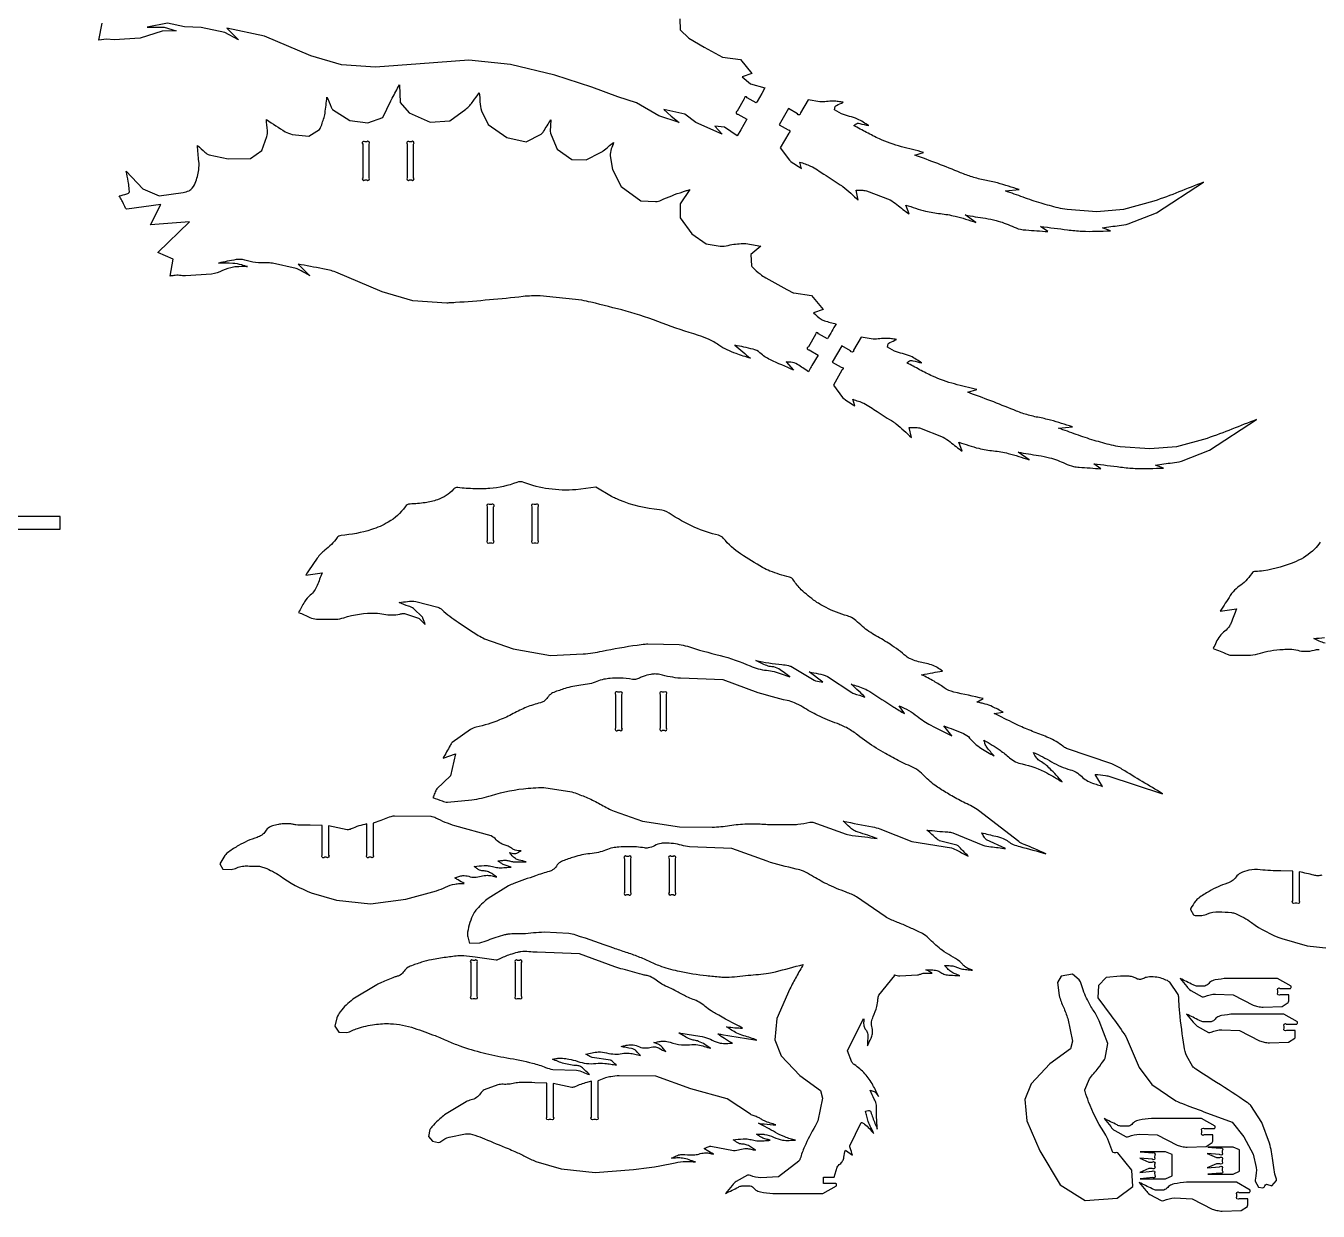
# Model space of a CAD drawing. Extents: x -11 to 150, y -28 to 73.
# Drawn here: x 69.8 to 120.6, y -26.4 to 20.1 of the extents above; entities that cross this region are included whole.
import ezdxf

# ---------------------------------------------------------------- set-up
doc = ezdxf.new("R2010")
doc.units = 0
doc.header["$MEASUREMENT"] = 0
doc.layers.add('DXF', color=18, linetype='CONTINUOUS')
doc.layers.add('HEAD_ACC', color=18, linetype='CONTINUOUS')

msp = doc.modelspace()

# ---------------------------------------------------------------- linework, layer by layer
at = {"layer": 'DXF'}
msp.add_lwpolyline([(95.479, 20.422), (95.495, 19.989), (95.836, 19.664), (96.443, 19.304), (97.164, 18.921), (97.865, 18.822), (98.313, 18.273), (97.939, 18.137), (98.26, 17.86), (98.826, 17.706), (98.701, 17.49), (98.521, 17.178), (98.485, 17.115), (98.137, 17.316, 1), (98.016, 17.283), (97.736, 16.798, 1), (97.769, 16.677), (98.116, 16.477), (97.877, 16.064), (97.735, 15.818), (97.239, 16.159), (96.857, 16.205), (97.15, 15.886), (96.108, 16.347), (95.678, 16.673), (94.85, 16.863), (95.149, 16.592), (95.462, 16.349), (94.661, 16.605), (93.777, 17.126), (93.042, 17.36), (92.031, 17.73), (90.572, 18.201), (88.826, 18.627), (87.191, 18.802), (85.281, 18.658), (83.521, 18.521), (82.186, 18.609), (80.981, 18.968), (79.169, 19.735), (77.681, 20.052), (78.145, 19.594), (77.606, 19.881), (76.672, 20.087), (76.02, 20.105), (75.347, 20.249), (74.557, 20.092), (75.22, 20.093), (75.689, 19.951), (75.148, 19.937), (74.281, 19.657), (73.253, 19.592), (72.95, 19.619), (72.656, 19.577), (72.778, 20.246)], format="xyb", dxfattribs=at)
for points in [[(83.024, 15.501), (83.024, 14.178, 1), (83.113, 14.09), (83.186, 14.09, 1), (83.274, 14.178), (83.274, 15.501, 1), (83.186, 15.59), (83.113, 15.59, 1)], [(84.774, 15.501), (84.774, 14.178, 1), (84.863, 14.09), (84.936, 14.09, 1), (85.024, 14.178), (85.024, 15.501, 1), (84.936, 15.59), (84.863, 15.59, 1)], [(87.918, 1.242), (87.918, -0.081, 1), (88.007, -0.169), (88.08, -0.169, 1), (88.168, -0.081), (88.168, 1.242, 1), (88.08, 1.331), (88.007, 1.331, 1)], [(89.668, 1.242), (89.668, -0.081, 1), (89.757, -0.169), (89.83, -0.169, 1), (89.918, -0.081), (89.918, 1.242, 1), (89.83, 1.331), (89.757, 1.331, 1)], [(92.959, -6.132), (92.959, -7.455, 1), (93.048, -7.543), (93.121, -7.543, 1), (93.209, -7.455), (93.209, -6.132, 1), (93.121, -6.043), (93.048, -6.043, 1)], [(94.709, -6.132), (94.709, -7.455, 1), (94.798, -7.543), (94.871, -7.543, 1), (94.959, -7.455), (94.959, -6.132, 1), (94.871, -6.043), (94.798, -6.043, 1)], [(93.309, -12.59), (93.309, -13.913, 1), (93.397, -14.001), (93.47, -14.001, 1), (93.559, -13.913), (93.559, -12.59, 1), (93.47, -12.501), (93.397, -12.501, 1)], [(95.059, -12.59), (95.059, -13.913, 1), (95.147, -14.001), (95.22, -14.001, 1), (95.309, -13.913), (95.309, -12.59, 1), (95.22, -12.501), (95.147, -12.501, 1)], [(87.268, -16.674), (87.268, -17.997, 1), (87.357, -18.086), (87.43, -18.086, 1), (87.518, -17.997), (87.518, -16.674, 1), (87.43, -16.586), (87.357, -16.586, 1)], [(89.018, -16.674), (89.018, -17.997, 1), (89.107, -18.086), (89.18, -18.086, 1), (89.268, -17.997), (89.268, -16.674, 1), (89.18, -16.586), (89.107, -16.586, 1)], [(113.579, -24.108), (114.068, -24.151, -1), (114.148, -24.246), (114.142, -24.319, -1), (114.046, -24.4), (113.557, -24.357), (113.918, -24.512), (114.052, -24.512, -1), (114.141, -24.601), (114.141, -24.674, -1), (114.052, -24.762), (113.918, -24.762), (113.557, -24.918), (114.046, -24.875, -1), (114.142, -24.956), (114.148, -25.028, -1), (114.068, -25.124), (113.579, -25.167), (114.575, -25.167), (114.829, -25.057), (114.829, -24.218), (114.575, -24.108)], [(116.229, -23.928), (116.719, -23.971, -1), (116.799, -24.067), (116.793, -24.14, -1), (116.697, -24.22), (116.208, -24.177), (116.569, -24.333), (116.703, -24.333, -1), (116.792, -24.422), (116.792, -24.494, -1), (116.703, -24.583), (116.569, -24.583), (116.208, -24.739), (116.697, -24.696, -1), (116.793, -24.776), (116.799, -24.849, -1), (116.719, -24.945), (116.229, -24.988), (117.226, -24.988), (117.479, -24.878), (117.479, -24.039), (117.226, -23.929)]]:
    msp.add_lwpolyline(points, format="xyb", close=True, dxfattribs=at)
at = {"layer": 'HEAD_ACC'}
for points in [[(99.658, 6.935), (99.951, 6.616, -0.007677), (99.042, 7.022, -0.074321), (98.632, 7.293, 0.126285), (98.36, 7.436, 0.006402), (97.651, 7.593, 0.004579), (97.957, 7.33, 0.004668), (98.262, 7.079, -0.013525), (97.692, 7.261, -0.063323), (97.02, 7.595, 0.035761), (96.607, 7.83, 0.040163), (96.213, 7.981, -0.021053), (94.795, 8.462, 0.025445), (93.373, 8.931, 0.00912), (91.993, 9.282, 0.014486), (91.627, 9.357), (89.991, 9.532, 0.036499), (89.326, 9.506, -0.011135), (86.674, 9.268, -0.004414), (86.404, 9.253, -0.014443), (86.322, 9.251), (84.987, 9.339), (83.781, 9.697), (81.969, 10.465, 0.037094), (81.453, 10.597, -0.00608), (80.482, 10.782), (80.945, 10.323, 0.008535), (80.496, 10.573, 0.044838), (80.406, 10.611), (79.473, 10.816, 0.045757), (79.254, 10.828, -0.080747), (78.385, 10.937, 0.114744), (78.044, 10.957, 0.011281), (77.357, 10.822, -0.014351), (77.916, 10.821, -0.073083), (78.257, 10.76, -0.003464), (78.373, 10.721, 0.001155), (78.489, 10.681, 0.008964), (78.035, 10.677, 0.047094), (77.949, 10.667, 0.052581), (77.516, 10.524, -0.059066), (77.082, 10.387), (76.053, 10.322, -0.033398), (75.828, 10.336, 0.073803), (75.603, 10.332, 0.002722), (75.53, 10.32, -0.000907), (75.457, 10.307), (75.578, 10.976), (74.973, 11.236), (76.219, 12.443), (74.683, 12.329), (75.087, 13.123), (73.755, 12.939, -0.255292), (73.705, 12.981, 0.029338), (73.597, 13.212, 0.011106), (73.527, 13.336, -0.003701), (73.455, 13.46, -0.01748), (73.754, 13.538, 0.105255), (73.825, 13.571, 0.26066), (73.854, 13.637, 0.002852), (73.827, 13.916, 0.021166), (73.811, 14.031, 0.006047), (73.73, 14.431), (74.377, 13.738), (75.02, 13.463), (75.964, 13.594, 0.03524), (76.197, 13.664, 0.101812), (76.269, 13.709, 0.106022), (76.442, 13.968, 0.060967), (76.579, 14.488, 0.061503), (76.584, 14.821, -0.010748), (76.529, 15.437, -0.017875), (76.817, 15.183, 0.10251), (76.993, 15.074), (77.741, 14.924), (78.612, 14.935), (79.057, 15.249), (79.26, 15.797, 0.084417), (79.275, 16.031, -0.014736), (79.242, 16.467, 0.024921), (79.982, 15.985, 0.076238), (80.252, 15.879), (80.903, 15.806), (81.326, 16.072, 0.079247), (81.37, 16.149, 0.021711), (81.518, 16.595, 0.036052), (81.543, 16.714, 0.006864), (81.619, 17.348, -0.007129), (81.779, 16.95, 0.114541), (81.84, 16.861), (82.519, 16.421), (83.221, 16.328), (83.813, 16.546), (84.125, 17.192, -0.005974), (84.186, 17.308, -0.001327), (84.465, 17.825), (84.492, 17.137), (84.85, 16.733), (85.677, 16.366), (86.442, 16.409), (87.081, 16.87, 0.062642), (87.358, 17.179, -0.013209), (87.604, 17.513, -0.016157), (87.629, 17.157, 0.076671), (87.696, 16.806), (87.953, 16.274), (88.687, 15.76), (89.449, 15.585), (90.037, 15.888, 0.097126), (90.128, 15.989, -0.005658), (90.413, 16.448, -0.019911), (90.396, 16.154, 0.094575), (90.422, 15.861), (90.67, 15.292), (91.239, 14.897), (91.798, 14.883), (92.368, 15.163, 0.029318), (92.466, 15.231, 0.006513), (92.882, 15.567, -0.021215), (92.792, 15.306, 0.100807), (92.744, 15.035), (92.836, 14.493), (93.184, 13.837), (93.948, 13.272), (94.534, 13.236, 0.088964), (94.754, 13.293, -0.030187), (95.599, 13.623, -0.002251), (95.741, 13.668, 0.00075), (95.884, 13.713), (95.498, 13.144), (95.498, 12.593), (95.952, 11.966), (96.523, 11.579), (97.074, 11.484, 0.064103), (97.387, 11.516, -0.050313), (97.967, 11.592, -0.04342), (98.08, 11.586, -0.008266), (98.665, 11.492), (98.279, 11.152), (98.296, 10.718, 0.093408), (98.338, 10.658, 0.024664), (98.636, 10.393, 0.038712), (98.858, 10.242, 0.009508), (99.814, 9.716, 0.018338), (99.915, 9.667, 0.039933), (99.964, 9.65), (100.665, 9.552), (101.113, 9.003), (100.74, 8.866, 0.033116), (101.042, 8.611, 0.092508), (101.171, 8.549, 0.008357), (101.398, 8.491, -0.002786), (101.626, 8.436, 0.000017), (101.456, 8.141, 0.000017), (101.285, 7.845), (100.938, 8.046, 1), (100.817, 8.013), (100.537, 7.528, 1), (100.569, 7.407), (100.916, 7.207), (100.678, 6.793, -0.000051), (100.652, 6.749, -0.000011), (100.536, 6.548, 0.01477), (100.104, 6.841, 0.127839), (99.85, 6.923, -0.000014), (99.754, 6.929, 0.000005)], [(99.389, 16.254), (99.736, 16.053, -1), (99.769, 15.932), (99.432, 15.35), (99.793, 14.868, 0.058774), (100.025, 14.691, -0.019571), (100.269, 14.532), (100.195, 14.794, 0.012287), (100.412, 14.72, -0.036875), (100.624, 14.635, -0.035339), (100.891, 14.481, 0.007683), (101.149, 14.312, -0.003069), (101.791, 13.901, -0.018479), (101.894, 13.828, -0.027722), (102.201, 13.567, 0.009239), (102.498, 13.294), (102.413, 13.684, 0.020434), (102.618, 13.683, -0.06137), (102.822, 13.665), (103.745, 13.303, -0.043889), (104.016, 13.121, 0.011372), (104.496, 12.751), (104.363, 13.103, -0.007842), (104.751, 12.978, 0.02353), (105.143, 12.866, 0.031232), (105.723, 12.766, -0.030941), (106.304, 12.666, -0.023093), (106.715, 12.548, 0.007696), (107.122, 12.419), (106.694, 12.713, 0.007399), (107.494, 12.583, -0.028546), (107.921, 12.495, -0.046169), (108.538, 12.267, 0.057221), (108.872, 12.152, 0.038613), (109.086, 12.122, -0.006432), (109.947, 12.057), (109.662, 12.257, -0.005215), (110.718, 12.128, 0.020118), (111.289, 12.076, 0.022354), (111.845, 12.073, -0.00745), (112.402, 12.086), (112.088, 12.209, -0.009961), (112.752, 12.295, 0.03844), (113.106, 12.361), (114.211, 12.798), (116.064, 13.998, 0.005577), (115.094, 13.617, -0.016732), (114.115, 13.257), (112.918, 12.922), (111.87, 12.84), (110.7, 12.921, -0.021969), (110.358, 12.99, -0.010847), (109.678, 13.176, -0.016271), (108.975, 13.409, 0.005423), (108.278, 13.657), (108.823, 13.71, -0.003832), (108.397, 13.843, 0.011497), (107.969, 13.97, 0.020327), (107.468, 14.084, -0.030327), (106.97, 14.208, -0.021344), (106.516, 14.373, 0.011095), (104.714, 15.067), (105.064, 15.173, -0.003623), (104.192, 15.396, -0.042286), (103.33, 15.702, -0.018578), (102.822, 15.956, 0.006192), (102.32, 16.223, 0.048098), (102.387, 16.275, -0.145189), (102.462, 16.315, -0.11586), (102.554, 16.311, 0.019227), (102.909, 16.225, -0.012865), (102.689, 16.36, 0.038613), (102.462, 16.483, 0.050097), (102.149, 16.587, -0.047285), (101.834, 16.689), (101.556, 16.841), (101.589, 16.974, -0.12545), (101.646, 17.019, 0.020803), (101.908, 17.147, -0.008937), (101.71, 17.17, 0.026816), (101.512, 17.185, 0.040098), (101.252, 17.171, -0.048777), (100.992, 17.16), (100.523, 17.238), (100.226, 16.724, -1), (100.105, 16.692), (99.758, 16.892)], [(101.476, 6.928), (101.823, 6.728, -1), (101.856, 6.607), (101.52, 6.025), (101.88, 5.543, 0.058774), (102.112, 5.366, -0.019571), (102.356, 5.207), (102.282, 5.469, 0.012287), (102.499, 5.395, -0.036875), (102.711, 5.31, -0.035339), (102.978, 5.156, 0.007683), (103.236, 4.987, -0.003069), (103.878, 4.576, -0.018479), (103.981, 4.503, -0.027722), (104.288, 4.241, 0.009239), (104.586, 3.969), (104.5, 4.359, 0.020434), (104.705, 4.358, -0.06137), (104.909, 4.34), (105.832, 3.978, -0.043889), (106.103, 3.796, 0.011372), (106.583, 3.426), (106.45, 3.778, -0.007842), (106.838, 3.653, 0.02353), (107.23, 3.541, 0.031232), (107.81, 3.44, -0.030941), (108.391, 3.341, -0.023093), (108.802, 3.223, 0.007696), (109.209, 3.093), (108.781, 3.388, 0.007399), (109.581, 3.258, -0.028546), (110.008, 3.17, -0.046169), (110.625, 2.942, 0.05722), (110.959, 2.827, 0.038612), (111.173, 2.797, -0.006432), (112.034, 2.732), (111.749, 2.932, -0.005215), (112.805, 2.803, 0.020118), (113.376, 2.751, 0.022354), (113.932, 2.747, -0.00745), (114.489, 2.76), (114.175, 2.884, -0.009961), (114.839, 2.97, 0.038439), (115.193, 3.036), (116.298, 3.473), (118.151, 4.673, 0.005577), (117.181, 4.292, -0.016732), (116.202, 3.932), (115.005, 3.596), (113.958, 3.515), (112.787, 3.596, -0.021969), (112.446, 3.665, -0.010846), (111.765, 3.851, -0.01627), (111.062, 4.084, 0.005423), (110.365, 4.332), (110.91, 4.385, -0.003832), (110.484, 4.518, 0.011497), (110.056, 4.645, 0.020327), (109.555, 4.759, -0.030327), (109.057, 4.883, -0.021344), (108.603, 5.047, 0.011095), (106.802, 5.742), (107.151, 5.848, -0.003623), (106.279, 6.07, -0.042286), (105.417, 6.377, -0.018578), (104.909, 6.631, 0.006192), (104.407, 6.898, 0.048098), (104.474, 6.95, -0.145189), (104.55, 6.989, -0.11586), (104.641, 6.985, 0.019227), (104.996, 6.9, -0.012865), (104.776, 7.035, 0.038613), (104.55, 7.158, 0.050097), (104.236, 7.261, -0.047285), (103.921, 7.364), (103.643, 7.515), (103.676, 7.649, -0.12545), (103.734, 7.694, 0.020803), (103.995, 7.822, -0.008937), (103.798, 7.845, 0.026816), (103.599, 7.86, 0.040098), (103.339, 7.845, -0.048777), (103.079, 7.835), (102.61, 7.913), (102.313, 7.399, -1), (102.192, 7.367), (101.845, 7.567)], [(105.8, -5.223, 0.010162), (105.598, -5.071, 0.0534), (105.556, -5.047, 0.05553), (105.053, -4.892, -0.054693), (104.549, -4.737, -0.073401), (104.382, -4.634, 0.03063), (103.75, -4.164, 0.019118), (103.193, -3.83, -0.054322), (102.66, -3.458, -0.003643), (102.402, -3.229, 0.087094), (102.174, -3.086, 0.025373), (101.961, -3.012, -0.054961), (101.13, -2.667, -0.010001), (100.931, -2.552, -0.016167), (100.812, -2.474, -0.04055), (100.256, -2.016, -0.060572), (99.953, -1.641, 0.196899), (99.789, -1.523, -0.034376), (99.026, -1.284, -0.036571), (98.738, -1.146, -0.017514), (97.875, -0.613, -0.07498), (97.199, 0.002, 0.169443), (97.004, 0.122, -0.051475), (96.068, 0.432, -0.044021), (95.064, 0.994, 0.13238), (94.682, 1.127, -0.082631), (93.111, 1.506, -0.007533), (92.911, 1.594, -0.012684), (92.795, 1.651), (92.179, 2.015), (91.395, 1.911, -0.053956), (90.338, 1.945, -0.055979), (89.35, 2.199, 0.184602), (89.077, 2.199, -0.074028), (88.014, 1.962, -0.024397), (87.429, 1.949, -0.021352), (86.761, 1.996, 0.243761), (86.586, 1.929, -0.132537), (85.962, 1.519, -0.040734), (85.474, 1.402, -0.034602), (84.885, 1.351, 0.241701), (84.686, 1.245, -0.110148), (84.029, 0.638, -0.055627), (83.365, 0.346, -0.056668), (82.17, 0.115, 0.219623), (82.018, 0.03, -0.071756), (81.536, -0.464, 0.075594), (81.234, -0.779, 0.010615), (80.787, -1.444), (81.426, -1.358, -0.00143), (81.233, -1.851, -0.122173), (80.963, -2.23, 0.077401), (80.737, -2.494, 0.021362), (80.504, -2.911, -0.013753), (80.949, -3.104, 0.078761), (81.201, -3.176), (81.971, -3.181, 0.059772), (82.279, -3.119, -0.087309), (83.523, -2.941, -0.042538), (83.858, -2.98, 0.105346), (84.482, -2.975, -0.031036), (84.61, -2.955, -0.068121), (84.669, -2.957), (85.217, -3.14, -0.068108), (85.264, -3.172, -0.012954), (85.482, -3.381, 0.012714), (85.391, -3.141, 0.066844), (85.366, -3.098), (85.017, -2.758, 0.083909), (84.828, -2.663, -0.039734), (84.461, -2.517, 0.015945), (84.783, -2.478, -0.07566), (85.107, -2.477), (85.97, -2.701, -0.084496), (86.14, -2.806, 0.030345), (86.771, -3.295, 0.010175), (87.565, -3.813, 0.034887), (87.81, -3.943), (88.941, -4.343), (90.397, -4.601), (91.688, -4.542, 0.029962), (92.433, -4.432, -0.016846), (93.811, -4.191, -0.005895), (94.12, -4.152, -0.017504), (94.224, -4.143), (95.453, -4.173, -0.049906), (95.78, -4.242, 0.015344), (97.066, -4.604, -0.045325), (98.245, -5.014, 0.08544), (98.896, -5.184, -0.047116), (99.186, -5.236, -0.021045), (99.811, -5.44, 0.016758), (99.372, -5.131, 0.133187), (99.103, -5.044, -0.080466), (98.901, -5.001, -0.034923), (98.474, -4.8, 0.025466), (99.499, -4.959, -0.028715), (99.754, -5, -0.01605), (99.818, -5.016, -0.032709), (99.848, -5.027), (100.76, -5.578, 0.055988), (100.815, -5.595, 0.010654), (101.109, -5.649), (100.569, -5.247, 0.016376), (100.931, -5.318, -0.077713), (101.282, -5.433), (102.243, -6.063, 0.042661), (102.323, -6.097, 0.008121), (102.76, -6.235, 0.004025), (102.52, -6.007, 0.003289), (102.222, -5.732, -0.022599), (102.738, -5.909, -0.050966), (102.954, -6.021, 0.00278), (103.897, -6.631, 0.006429), (104.309, -6.887), (104.103, -6.584, -0.037651), (104.483, -6.766, -0.039484), (104.815, -6.993, 0.047764), (105.342, -7.342, 0.011707), (106.168, -7.756), (105.854, -7.363, 0.000185), (106.635, -7.672, -0.131581), (106.873, -7.849, 0.088301), (107.318, -8.243, 0.006038), (107.836, -8.551, -0.030262), (107.547, -8.205, -0.085635), (107.475, -8.062, -0.004449), (107.455, -7.996, 0.001483), (107.436, -7.93, -0.019005), (108.066, -8.328, -0.029838), (108.441, -8.62, 0.131121), (108.94, -8.867, -0.075004), (109.911, -9.22, -0.010112), (110.211, -9.391, 0.003371), (110.508, -9.567, 0.017107), (110.035, -9.055, 0.065776), (109.645, -8.754, -0.095615), (109.508, -8.635, -0.069339), (109.384, -8.419, -0.03299), (110.095, -8.78, 0.066058), (110.829, -9.094, -0.128986), (111.266, -9.349, 0.114854), (111.696, -9.616, 0.005214), (111.897, -9.682, -0.001738), (112.099, -9.747), (111.805, -9.277, -0.006144), (112.216, -9.32, -0.027653), (112.306, -9.336), (114.45, -10.034, -0.00356), (112.871, -9.079, 0.035153), (112.462, -8.866), (110.676, -8.256, -0.061392), (110.538, -8.17, 0.070223), (109.98, -7.838, 0.008592), (109.415, -7.612, -0.016319), (108.853, -7.378, -0.007212), (108.636, -7.276, -0.001924), (107.834, -6.878), (108.184, -6.831, 0.028546), (107.776, -6.618, 0.041853), (107.48, -6.512, 0.002706), (107.321, -6.471, -0.000902), (107.162, -6.431), (107.401, -6.297, -0.000083), (106.249, -6.039, -0.100105), (105.866, -5.868, 0.024338), (105.474, -5.617, 0.020331), (104.981, -5.359, -0.006114), (105.432, -5.279, -0.007534)], [(103.24, -11.796, 0.009572), (102.494, -11.549, -0.057494), (102.313, -11.47, -0.0647), (102.164, -11.354, 0.016752), (101.907, -11.113, 0.004391), (103.059, -11.341, -0.026352), (103.345, -11.411), (104.601, -11.912), (106.159, -12.167, -0.049381), (106.395, -12.268, 0.012793), (106.817, -12.488, -0.013293), (106.471, -12.131, 0.079921), (106.374, -12.054), (105.685, -11.882, -0.069108), (105.579, -11.808, 0.0115), (105.193, -11.465, 0.007181), (106.013, -11.54, -0.043112), (106.216, -11.574), (107.392, -12.061, 0.04151), (107.703, -12.12, -0.010756), (108.287, -12.194), (107.537, -11.85, -0.098908), (107.429, -11.716, 0.032874), (107.339, -11.569, 0.011618), (107.897, -11.705, -0.044842), (108.192, -11.798, -0.065334), (108.39, -11.912, 0.063032), (108.587, -12.028, 0.037098), (108.839, -12.114, -0.00618), (109.867, -12.396, 0.006029), (109.01, -12.026, -0.036188), (108.801, -11.92), (107.226, -10.695, 0.034934), (106.702, -10.403, -0.022921), (106.171, -10.123, -0.008458), (105.711, -9.842, -0.018445), (105.507, -9.702, -0.042056), (105.041, -9.291, 0.056794), (104.784, -9.077, 0.053697), (104.465, -8.915, -0.028367), (104.139, -8.768, -0.007858), (103.564, -8.459, -0.012088), (103.199, -8.242, -0.028635), (102.476, -7.731, 0.041374), (102.081, -7.466, 0.040753), (101.674, -7.282, -0.027061), (100.91, -6.96, -0.028336), (100.315, -6.628, 0.045675), (99.989, -6.46, 0.041912), (99.706, -6.373, -0.023128), (98.562, -6.065), (97.181, -5.566), (95.511, -5.5, -0.037799), (94.699, -5.354, 0.068503), (94.495, -5.33, 0.046478), (94.344, -5.347, 0.02277), (94.045, -5.423, 0.063691), (93.898, -5.49, -0.100082), (93.747, -5.545, -0.086547), (93.623, -5.542, 0.047003), (93.13, -5.493, 0.019551), (92.75, -5.506, 0.029356), (92.499, -5.539, 0.055738), (92.219, -5.626, -0.049691), (91.94, -5.717, -0.02773), (91.6, -5.771, 0.050358), (90.973, -5.901, 0.012511), (90.534, -6.051, 0.055235), (90.44, -6.098, 0.112526), (90.29, -6.253, -0.115963), (90.138, -6.407, -0.081816), (90.006, -6.463, 0.037264), (89.46, -6.638, 0.029389), (88.932, -6.889, -0.031415), (88.402, -7.137, -0.037091), (87.483, -7.424, 0.060436), (87.257, -7.506), (86.541, -8.025, 0.061146), (86.459, -8.141, -0.010179), (86.178, -8.637), (86.673, -8.47), (86.469, -9.332), (85.94, -9.838, 0.072226), (85.852, -10.01, -0.024038), (85.781, -10.19, -0.017516), (86.148, -10.319, 0.067657), (86.351, -10.369), (87.307, -10.278, 0.036509), (88.079, -10.103, -0.051182), (89.522, -9.82, -0.015847), (89.929, -9.796, -0.022334), (90.219, -9.801), (91.167, -9.945, -0.025905), (91.435, -10.029, -0.013796), (91.923, -10.228, -0.028839), (92.412, -10.476, 0.031322), (92.902, -10.723), (94.011, -11.113), (95.467, -11.331), (96.758, -11.353, 0.029303), (97.439, -11.285, -0.030456), (98.12, -11.219, -0.0259), (98.711, -11.228, 0.015638), (99.303, -11.249, 0.005254), (99.923, -11.246, 0.016084), (100.125, -11.236, 0.04141), (100.596, -11.159, -0.087716), (100.715, -11.15), (102.018, -11.63, 0.032666), (102.261, -11.674, -0.005442)], [(88.862, -12.918, 0.016518), (88.699, -12.871, -0.049589), (88.539, -12.814, -0.049589), (88.432, -12.749, 0.016518), (88.33, -12.677, 0.01683), (88.492, -12.659, -0.050528), (88.654, -12.653, -0.062017), (88.797, -12.679, 0.051232), (88.939, -12.708, 0.034372), (89.194, -12.717, -0.011453), (89.449, -12.714, 0.021768), (89.167, -12.642, -0.084146), (89.021, -12.585, -0.093548), (88.896, -12.474, 0.031102), (88.786, -12.348, -0.035041), (88.896, -12.375, 0.105469), (89.009, -12.386, 0.105469), (89.133, -12.344, -0.035041), (89.25, -12.286, 0.024184), (89.132, -12.277, -0.072665), (89.015, -12.256, -0.080817), (88.892, -12.193, 0.048529), (88.774, -12.121, 0.04143), (88.616, -12.061, -0.059459), (88.461, -11.996, -0.075511), (88.268, -11.843, 0.089582), (88.071, -11.696), (86.644, -11.302, -0.033453), (85.899, -10.995, 0.06566), (85.708, -10.93), (84.27, -10.912, 0.05818), (83.997, -10.986, -0.013865), (83.731, -11.083), (83.432, -11.19), (83.432, -12.446, -1), (83.343, -12.535), (83.27, -12.535, -1), (83.182, -12.446), (83.182, -11.224, 0.061135), (82.57, -11.421, -0.093869), (82.414, -11.461), (81.682, -11.303), (81.682, -12.446, -1), (81.593, -12.535), (81.52, -12.535, -1), (81.432, -12.446), (81.432, -11.285), (80.964, -11.27, 0.011529), (80.681, -11.27, -0.027715), (80.397, -11.261, -0.040291), (80.267, -11.238, 0.049251), (80.137, -11.219, 0.026848), (79.905, -11.219, 0.031777), (79.71, -11.242, 0.031777), (79.472, -11.302, 0.060997), (79.355, -11.355, 0.117452), (79.202, -11.508, -0.107472), (79.053, -11.664, -0.070768), (78.873, -11.751, 0.052157), (78.143, -12.072, 0.0279), (77.757, -12.321, 0.061796), (77.605, -12.464), (77.412, -12.791), (77.531, -12.997), (77.854, -13.017, 0.085111), (78.075, -12.952, -0.07729), (78.296, -12.884, -0.052603), (78.514, -12.875, 0.011162), (78.733, -12.884, 0.01422), (78.868, -12.883, -0.061806), (79.002, -12.894, -0.042767), (79.175, -12.947, -0.022972), (79.48, -13.085, -0.039618), (79.776, -13.267, 0.067501), (80.999, -13.927), (81.996, -14.218), (83.328, -14.361), (84.723, -14.181), (85.925, -13.849, 0.027449), (86.282, -13.705, -0.061074), (86.647, -13.586, -0.048227), (86.829, -13.568, 0.016064), (87.011, -13.562, -0.004619), (86.771, -13.423, -0.0084), (86.641, -13.342, 0.025392), (86.796, -13.291, -0.076306), (86.955, -13.255, -0.094363), (87.19, -13.283, 0.07933), (87.424, -13.319, 0.074202), (87.674, -13.279, -0.078955), (87.923, -13.243, -0.060941), (88.106, -13.267, 0.020291), (88.287, -13.306, -0.021916), (88.13, -13.2, 0.065832), (87.964, -13.108, 0.09055), (87.791, -13.073, -0.095904), (87.618, -13.037, -0.073833), (87.509, -12.971, 0.024571), (87.406, -12.894, -0.01543), (87.794, -12.862, -0.037674), (87.953, -12.866, -0.042369), (88.17, -12.907, 0.051905), (88.387, -12.943, 0.042487), (88.625, -12.937, -0.014155)], [(103.918, -17.155, -0.015239), (104.024, -17.179, 0.045744), (104.132, -17.196), (104.826, -17.158, 0.056915), (104.949, -17.123, -0.063813), (105.073, -17.09, -0.050415), (105.235, -17.085, 0.016792), (105.397, -17.09, 0.027267), (105.281, -17.018, 0.026778), (105.156, -16.957, 0.023621), (105.37, -16.962, -0.070967), (105.583, -16.986, -0.093632), (105.743, -17.062, 0.091403), (105.903, -17.139, 0.060855), (106.105, -17.168, -0.015759), (106.484, -17.189, 0.021305), (106.304, -17.116, -0.063991), (106.131, -17.027, -0.063991), (106.001, -16.911, 0.021305), (105.881, -16.784, 0.016333), (106.069, -16.793, -0.049033), (106.255, -16.815, -0.062499), (106.397, -16.864, 0.056665), (106.538, -16.916, 0.040295), (106.763, -16.951, -0.013425), (106.99, -16.974, 0.022602), (106.84, -16.914, -0.067897), (106.696, -16.841, -0.081646), (106.588, -16.737, 0.0637), (106.484, -16.63, 0.050191), (106.14, -16.407, -0.041095), (105.792, -16.19, -0.041766), (105.326, -15.779, 0.056685), (105.069, -15.565, 0.042467), (104.849, -15.446, -0.005739), (104.424, -15.256, 0.017082), (103.982, -15.07, -0.037045), (103.548, -14.866), (102.43, -14.09, 0.040753), (102.024, -13.906, -0.027061), (101.26, -13.584, -0.028336), (100.665, -13.252, 0.045675), (100.339, -13.084, 0.041912), (100.056, -12.996, -0.023128), (98.912, -12.689), (97.531, -12.19), (95.86, -12.124, -0.04029), (95.546, -12.061, 0.04272), (95.232, -11.999, 0.021957), (94.904, -11.978, 0.045311), (94.746, -11.989, 0.093756), (94.495, -12.08, -0.099655), (94.244, -12.168, -0.075442), (94.091, -12.166, 0.041636), (93.48, -12.117, 0.017439), (93.083, -12.132, 0.029356), (92.848, -12.163, 0.055738), (92.568, -12.25, -0.049691), (92.289, -12.341, -0.027731), (91.949, -12.395, 0.050358), (91.323, -12.525, 0.012511), (90.884, -12.675, 0.055235), (90.79, -12.722, 0.112525), (90.639, -12.877, -0.115963), (90.487, -13.031, -0.073132), (90.356, -13.089, 0.017826), (89.81, -13.261, 0.00096), (88.959, -13.565, 0.028192), (88.751, -13.654), (87.949, -14.158, 0.02354), (87.753, -14.323, 0.017331), (87.507, -14.568, 0.069059), (87.377, -14.752, 0.041705), (87.235, -15.095, 0.040044), (87.145, -15.479, 0.085649), (87.149, -15.664, 0.036875), (87.206, -15.873, 0.16255), (87.237, -15.913), (87.627, -15.891, 0.056723), (87.95, -15.788, -0.032704), (88.268, -15.67, -0.010354), (88.612, -15.574, -0.027427), (88.744, -15.548, -0.043877), (89.032, -15.533, 0.021869), (89.32, -15.531, 0.01576), (89.738, -15.496, -0.025534), (90.157, -15.469), (91.12, -15.515, -0.037331), (91.385, -15.581, -0.006475), (92.876, -16.093, 0.006222), (93.362, -16.26, -0.012566), (93.846, -16.433, -0.020795), (94.304, -16.632, 0.030912), (94.766, -16.822, 0.031692), (95.475, -17.014, 0.021815), (96.529, -17.182, 0.008525), (97.083, -17.236, 0.020867), (97.31, -17.245, 0.030555), (97.74, -17.217, -0.008179), (98.169, -17.171, -0.005821), (98.572, -17.138, 0.023474), (98.975, -17.091, 0.021518), (99.243, -17.035, 0.005212), (100.333, -16.745, -0.005295), (100.066, -17.221, 0.015885), (99.81, -17.703), (99.296, -18.872), (99.218, -19.712), (99.467, -20.335), (100.2, -21.115), (101.011, -21.707), (101.089, -22.004), (100.902, -22.892, -0.048675), (100.805, -23.101, 0.027983), (100.383, -23.918, 0.034926), (100.216, -24.374, -0.090497), (100.162, -24.483), (99.367, -25.1), (98.671, -25.135, -0.073068), (98.256, -25.042, 0.129146), (98.15, -25.031), (97.698, -25.274, 0.059172), (97.543, -25.43, -0.015324), (97.281, -25.744, 0.010768), (97.79, -25.496, -0.064695), (97.924, -25.448), (98.254, -25.448, -0.144747), (98.404, -25.549, 0.124545), (98.55, -25.657, 0.051085), (98.654, -25.687, 0.0258), (99.141, -25.751), (101.106, -25.751), (101.642, -25.443, 0.164837), (101.645, -25.395, 0.165493), (101.619, -25.355), (101.124, -25.355), (101.124, -25.105), (101.554, -25.105), (101.668, -24.711, -0.113069), (101.776, -24.59, 0.118215), (101.882, -24.468, 0.079772), (101.931, -24.321, -0.025725), (101.993, -24.04), (102.271, -24.249, 0.018072), (102.178, -23.958, -0.108846), (102.168, -23.882), (102.613, -22.959, -0.198111), (102.64, -22.96, -0.04406), (102.738, -23.018, -0.066143), (102.932, -23.199, 0.022019), (103.108, -23.397, 0.010157), (102.994, -23.159, -0.030479), (102.89, -22.917, -0.030479), (102.831, -22.715, 0.010157), (102.78, -22.51, 0.056414), (102.893, -22.486, -0.220857), (102.956, -22.494, -0.196351), (102.991, -22.542, 0.033721), (103.064, -22.768, 0.001255), (103.153, -22.992, -0.000418), (103.243, -23.215, 0.001612), (103.226, -22.921, -0.004835), (103.21, -22.626, -0.029052), (103.213, -22.427, 0.074375), (103.198, -22.229, 0.065457), (103.126, -22.036, -0.016948), (102.96, -21.692, 0.034991), (103.043, -21.71, -0.105317), (103.123, -21.74, -0.105317), (103.215, -21.83, 0.034991), (103.294, -21.933, 0.008252), (103.071, -21.486, 0.068105), (102.759, -21.045, 0.052919), (102.34, -20.683, -0.08882), (102.242, -20.585), (102.071, -20.148), (102.708, -18.872, -0.028017), (102.707, -19.033, 0.084226), (102.724, -19.193, 0.115649), (102.794, -19.32, -0.121938), (102.862, -19.447, -0.074803), (102.872, -19.546, 0.012445), (102.862, -19.943, -0.020173), (103, -19.643, 0.077957), (103.055, -19.474, 0.111759), (103.04, -19.24, -0.103745), (103.022, -19.006, -0.078981), (103.084, -18.793, 0.047164), (103.226, -18.405, 0.051439), (103.271, -18.113, -0.095556), (103.308, -17.959), (103.935, -17.181, 0.237074), (103.928, -17.167, -0.077748)], [(97.558, -19.845, -0.020759), (97.236, -19.661, -0.024345), (96.977, -19.479, -0.011519), (97.207, -19.509, -0.002016), (98.516, -19.718, 0.009951), (97.994, -19.549, -0.038401), (97.718, -19.443, -0.042672), (97.516, -19.324, 0.014216), (97.322, -19.194, 0.013373), (97.647, -19.232, 0.014545), (97.947, -19.25, -0.002944), (96.884, -18.673, -0.01799), (96.714, -18.572, -0.036139), (96.482, -18.397, 0.050068), (96.245, -18.228, 0.048637), (96.005, -18.12, -0.031853), (95.762, -18.021, -0.020441), (95.563, -17.914, 0.014389), (95.364, -17.804, 0.015719), (95.073, -17.665, -0.024432), (94.783, -17.521, -0.041779), (94.555, -17.367, 0.067802), (94.318, -17.224, 0.062572), (94.16, -17.178, -0.026137), (93.998, -17.144, -0.003976), (93.25, -16.937, -0.009107), (92.925, -16.838), (91.544, -16.333), (89.874, -16.267, -0.014914), (89.554, -16.247, 0.051686), (89.234, -16.25, 0.035016), (89.102, -16.275, 0.015574), (88.812, -16.36, 0.04114), (88.379, -16.542, -0.091225), (88.266, -16.577), (87.447, -16.457, 0.008479), (86.994, -16.414, 0.023766), (86.831, -16.41, 0.035159), (86.567, -16.433, -0.01039), (86.303, -16.47, 0.019582), (85.721, -16.561, 0.029048), (85.336, -16.661, 0.010747), (84.89, -16.815, 0.053232), (84.804, -16.858, 0.106658), (84.65, -17.01, -0.10644), (84.497, -17.162, -0.082833), (84.383, -17.21, 0.036082), (84.265, -17.248, 0.006388), (83.758, -17.459, 0.01734), (83.575, -17.546), (82.635, -18.117, 0.069957), (82.142, -18.604, 0.063695), (82.005, -18.841), (81.928, -19.178), (82.089, -19.412), (82.402, -19.419, 0.082155), (82.61, -19.346, -0.049503), (82.813, -19.259, -0.040823), (83.491, -19.106, -0.045377), (84.116, -19.075, -0.072022), (85.051, -19.25, -0.00923), (85.867, -19.545, -0.015303), (86.349, -19.747, 0.021366), (86.834, -19.943, 0.045879), (88.69, -20.416, -0.023399), (89.7, -20.626, -0.033826), (90.21, -20.794, 0.054776), (90.488, -20.873), (91.42, -20.902, -0.055587), (91.68, -20.98, 0.018512), (91.934, -21.077, -0.014182), (91.662, -20.813, 0.085294), (91.585, -20.757, 0.103386), (91.455, -20.723, -0.054582), (90.925, -20.64, -0.033635), (90.7, -20.563, 0.011208), (90.478, -20.475, 0.01739), (90.622, -20.446, -0.052211), (90.767, -20.426, -0.03479), (90.88, -20.431, -0.015996), (91.121, -20.465, -0.038914), (91.47, -20.555, 0.052753), (91.82, -20.635, 0.053999), (92.18, -20.639, -0.042649), (92.539, -20.635, -0.027728), (92.768, -20.665, 0.009241), (92.995, -20.703, -0.034217), (92.882, -20.596, 0.102973), (92.755, -20.505), (92.044, -20.402, -0.060198), (91.915, -20.344, 0.020044), (91.791, -20.276, 0.019584), (92.034, -20.221, -0.058811), (92.28, -20.185, -0.070583), (92.608, -20.222, 0.054804), (92.934, -20.269, 0.051923), (93.216, -20.25, -0.061925), (93.498, -20.236, -0.050166), (93.719, -20.275, 0.016709), (93.938, -20.329, -0.024228), (93.781, -20.161, 0.093705), (93.684, -20.084, 0.083242), (93.585, -20.05, -0.013843), (93.174, -19.973, 0.026583), (93.377, -19.925, -0.0799), (93.584, -19.9, -0.100919), (93.835, -19.961, 0.089358), (94.085, -20.028, 0.094877), (94.308, -20.005, -0.117534), (94.531, -19.991, -0.086751), (94.676, -20.043, 0.022438), (94.93, -20.174, -0.027054), (94.829, -20.045, 0.081321), (94.715, -19.927, 0.081321), (94.595, -19.866, -0.027054), (94.469, -19.818, 0.02182), (94.661, -19.78, -0.065545), (94.855, -19.76, -0.074706), (95.1, -19.803, 0.055083), (95.55, -19.902, 0.051651), (95.87, -19.902, -0.058505), (96.19, -19.907, -0.046424), (96.446, -19.966, 0.015465), (96.698, -20.04, -0.017841), (96.466, -19.896, 0.053568), (96.224, -19.769, 0.071599), (96.054, -19.728, -0.071844), (95.885, -19.688, -0.053935), (95.662, -19.57, 0.017963), (95.447, -19.437, 0.012783), (96.101, -19.538, -0.030715), (96.45, -19.605, -0.060158), (96.761, -19.726, 0.07653), (97.076, -19.837, 0.063482), (97.317, -19.851, -0.021135)], [(111.967, -18.961, 0.038783), (111.736, -18.552, -0.035377), (111.501, -18.143, -0.042318), (111.257, -17.506, 0.085655), (111.183, -17.352), (110.918, -17.126), (110.467, -17.209), (110.321, -17.455), (110.394, -17.97, 0.048401), (110.557, -18.425, -0.04011), (110.727, -18.877), (110.914, -19.766), (110.836, -20.062), (110.025, -20.655), (109.292, -21.434), (109.043, -22.058), (109.121, -22.898), (109.635, -24.066), (110.424, -25.415), (111.409, -26.02), (112.666, -25.937), (113.29, -25.475), (113.246, -24.833), (112.697, -24.155, 0.221304), (112.601, -24.149, -0.262689), (112.505, -24.136), (112.302, -23.609, 0.028532), (112.14, -23.321, -0.05288), (111.548, -22.142, -0.015069), (111.413, -21.745, -0.087532), (111.404, -21.673), (111.585, -21.244, -0.056936), (111.749, -21.029, 0.030969), (111.924, -20.823, 0.009001), (112.168, -20.485, 0.055166), (112.201, -20.425), (112.297, -19.849)], [(111.906, -18.054), (112.439, -18.764, -0.004398), (112.948, -19.479, -0.026096), (113.026, -19.605), (113.53, -20.795), (114.032, -21.466), (114.982, -22.106, 0.030405), (115.197, -22.202, 0.000059), (116.077, -22.535), (117.193, -22.942), (117.643, -23.525), (118.01, -24.201), (118.135, -24.724, -0.082963), (118.1, -25.157, 0.117357), (118.098, -25.265), (118.228, -25.5), (118.4, -25.523, 0.246696), (118.468, -25.451, -0.27154), (118.54, -25.383), (118.75, -25.453), (118.93, -25.235, 0.148395), (118.924, -25.148, -0.048288), (118.836, -24.814, -0.015321), (118.788, -24.448, 0.04622), (118.657, -23.777), (118.36, -22.965), (117.924, -22.296, 0.052208), (117.785, -22.177, 0.013719), (116.576, -21.389, -0.011519), (115.759, -20.863, -0.06665), (115.633, -20.751), (115.407, -20.349, -0.05533), (115.302, -19.97, -0.0161), (115.13, -18.632, -0.015062), (115.093, -18.07, 0.077115), (115.067, -17.931), (114.736, -17.444, 0.066098), (114.642, -17.383, 0.031446), (114.422, -17.294, 0.059209), (114.158, -17.24, 0.055554), (113.871, -17.247, 0.084579), (113.71, -17.298, -0.131289), (113.545, -17.334, -0.134122), (113.407, -17.289, 0.092996), (113.273, -17.234, 0.036231), (113.095, -17.209, 0.02177), (112.796, -17.203), (112.24, -17.264), (111.941, -17.569)], [(119.416, -17.939), (119.075, -17.939, -1), (118.986, -17.851), (118.986, -17.778, -1), (119.075, -17.689), (119.481, -17.689, 0.165493), (119.507, -17.649, 0.16484), (119.504, -17.602), (118.968, -17.293), (117.003, -17.293, 0.0258), (116.516, -17.357, 0.051084), (116.412, -17.388, 0.124544), (116.266, -17.495, -0.144746), (116.116, -17.596), (115.786, -17.596, -0.064694), (115.652, -17.548, 0.010768), (115.143, -17.301, -0.015324), (115.405, -17.614, 0.059171), (115.56, -17.77), (116.012, -18.013, 0.129146), (116.118, -18.002, -0.073068), (116.533, -17.909), (117.229, -17.944), (118.015, -18.347, 0.033904), (118.195, -18.396, 0.029594), (118.406, -18.427), (119.153, -18.401), (119.396, -18.24, 0.138653), (119.411, -18.181, -0.022967)], [(119.668, -19.341), (119.327, -19.341, -1), (119.238, -19.253), (119.238, -19.18, -1), (119.327, -19.091), (119.733, -19.091, 0.165493), (119.76, -19.051, 0.16484), (119.757, -19.004), (119.22, -18.695), (117.255, -18.695, 0.0258), (116.768, -18.759, 0.051084), (116.664, -18.79, 0.124544), (116.518, -18.897, -0.144746), (116.369, -18.998), (116.038, -18.998, -0.064694), (115.905, -18.95, 0.010768), (115.395, -18.703, -0.015324), (115.657, -19.016, 0.059171), (115.812, -19.172), (116.264, -19.415, 0.129146), (116.37, -19.404, -0.073068), (116.786, -19.311), (117.481, -19.346), (118.268, -19.748, 0.033904), (118.447, -19.798, 0.029594), (118.659, -19.829), (119.405, -19.803), (119.648, -19.642, 0.138653), (119.663, -19.583, -0.022966)], [(92.26, -21.339), (92.26, -22.75, -1), (92.171, -22.839), (92.099, -22.839, -1), (92.01, -22.75), (92.01, -21.339, -0.00554), (91.918, -21.36, 0.016622), (91.826, -21.384, 0.033508), (91.363, -21.556, -0.090411), (91.242, -21.585), (90.51, -21.429), (90.51, -22.75, -1), (90.421, -22.839), (90.349, -22.839, -1), (90.26, -22.75), (90.26, -21.416), (89.792, -21.395, 0.003571), (89.312, -21.383, 0.019761), (89.226, -21.385, 0.03506), (88.99, -21.417, -0.02611), (88.755, -21.452, -0.034992), (88.541, -21.458, 0.061747), (88.328, -21.476), (87.795, -21.673, 0.108736), (87.644, -21.827, -0.104574), (87.493, -21.982, -0.086523), (87.29, -22.072, 0.054702), (87.082, -22.15), (86.242, -22.656, 0.02577), (86.056, -22.812, 0.017333), (85.8, -23.067, 0.017333), (85.686, -23.198, 0.062616), (85.661, -23.238), (85.612, -23.503), (85.765, -23.686), (86.003, -23.741, 0.131675), (86.089, -23.706, -0.077544), (86.415, -23.533), (87.059, -23.401, -0.112415), (87.434, -23.455, -0.005113), (87.807, -23.602, -0.001707), (88.733, -23.983, -0.005889), (89, -24.098, -0.018643), (89.411, -24.298, 0.032376), (89.827, -24.488), (90.824, -24.779), (92.156, -24.922), (93.662, -24.811, 0.0234), (95.306, -24.543, -0.038732), (95.719, -24.489, -0.038244), (95.91, -24.493, 0.012742), (96.1, -24.507, -0.017302), (95.845, -24.425, 0.051948), (95.584, -24.361, 0.051948), (95.373, -24.353, -0.017302), (95.161, -24.361, 0.025171), (95.316, -24.285, -0.075642), (95.478, -24.226, -0.082077), (95.686, -24.218, 0.053064), (96.071, -24.226, 0.054091), (96.29, -24.183, -0.07645), (96.511, -24.149, -0.065669), (96.659, -24.169, 0.021862), (96.805, -24.202, -0.004615), (96.565, -24.062, -0.008392), (96.435, -23.982, 0.032893), (96.565, -23.927, -0.098964), (96.702, -23.888), (97.597, -24.059, 0.084185), (97.847, -24.021, -0.082283), (98.096, -23.982, -0.060941), (98.279, -24.007, 0.020291), (98.46, -24.046, -0.021916), (98.303, -23.94, 0.065833), (98.137, -23.847, 0.090551), (97.964, -23.813, -0.095905), (97.791, -23.777, -0.073833), (97.682, -23.711, 0.024572), (97.579, -23.634, -0.015433), (97.967, -23.602, -0.037675), (98.126, -23.606, -0.042365), (98.343, -23.646, 0.051903), (98.56, -23.683, 0.042487), (98.798, -23.677, -0.014155), (99.035, -23.658, 0.016518), (98.872, -23.611, -0.04959), (98.712, -23.554, -0.04959), (98.605, -23.489, 0.016518), (98.503, -23.417, 0.017624), (98.661, -23.415, -0.052915), (98.818, -23.425, -0.071557), (99.171, -23.538, 0.073462), (99.523, -23.649, 0.055766), (99.778, -23.662, -0.018571), (100.034, -23.655, 0.011924), (99.818, -23.596, -0.035785), (99.606, -23.526, -0.032204), (99.241, -23.349, 0.008346), (98.579, -22.988, 0.018513), (98.804, -23.017, 0.00912), (99.262, -23.052, 0.011323), (99.034, -22.979, -0.033982), (98.809, -22.896, -0.0421), (98.688, -22.83, 0.035658), (98.568, -22.761, 0.036965), (98.411, -22.7, -0.046025), (98.255, -22.636), (97.344, -22.035), (95.917, -21.64), (94.536, -21.14), (93.098, -21.122, 0.021428), (92.775, -21.159, 0.031607), (92.56, -21.208, 0.036352), (92.298, -21.306, 0.14111)], [(116.429, -23.446), (116.088, -23.446, -1), (115.999, -23.357), (115.999, -23.284, -1), (116.088, -23.196), (116.494, -23.196, 0.165495), (116.521, -23.156, 0.164839), (116.517, -23.108), (115.981, -22.799), (114.016, -22.799, 0.0258), (113.529, -22.863, 0.051084), (113.425, -22.894, 0.124543), (113.279, -23.001, -0.144744), (113.129, -23.103), (112.799, -23.103, -0.064694), (112.666, -23.055, 0.010768), (112.156, -22.807, -0.015324), (112.418, -23.121, 0.059172), (112.573, -23.276), (113.025, -23.52, 0.129146), (113.131, -23.508, -0.073068), (113.547, -23.415), (114.242, -23.45), (115.028, -23.853, 0.033904), (115.208, -23.903, 0.029594), (115.419, -23.933), (116.166, -23.907), (116.409, -23.746, 0.138652), (116.424, -23.687, -0.022966)], [(117.806, -25.956), (117.465, -25.956, -1), (117.376, -25.868), (117.376, -25.795, -1), (117.465, -25.706), (117.871, -25.706, 0.165495), (117.898, -25.666, 0.164839), (117.894, -25.619), (117.358, -25.31), (115.393, -25.31, 0.0258), (114.906, -25.374, 0.051084), (114.802, -25.405, 0.124543), (114.656, -25.512, -0.144744), (114.506, -25.613), (114.176, -25.613, -0.064694), (114.043, -25.565, 0.010768), (113.533, -25.318, -0.015324), (113.795, -25.631, 0.05917), (113.95, -25.787), (114.402, -26.03, 0.129147), (114.508, -26.019, -0.073068), (114.924, -25.926), (115.619, -25.961), (116.406, -26.363, 0.033904), (116.585, -26.413, 0.029594), (116.796, -26.444), (117.543, -26.418), (117.786, -26.256, 0.138652), (117.801, -26.198, -0.022966)]]:
    msp.add_lwpolyline(points, format="xyb", close=True, dxfattribs=at)
for points in [[(69.47, 0.36), (71.131, 0.36), (71.131, 0.86), (69.47, 0.86, -1)], [(120.648, -0.148, -0.057059), (120.422, -0.427, -0.094271), (119.703, -0.907, -0.060925), (118.424, -1.273, -0.036571), (118.103, -1.3, 0.119532), (118.025, -1.32, 0.126413), (117.956, -1.383, -0.051851), (117.72, -1.672, -0.045118), (117.47, -1.88, 0.061304), (117.227, -2.095, 0.041603), (117.117, -2.242, -0.00693), (116.72, -2.86), (117.36, -2.773, 0.00945), (117.149, -3.316, -0.056758), (117.084, -3.446, -0.087723), (116.897, -3.646, 0.07364), (116.703, -3.841, 0.049925), (116.562, -4.079, -0.016629), (116.438, -4.327, -0.008945), (116.991, -4.549, 0.053719), (117.134, -4.592), (117.904, -4.596, 0.052256), (118.298, -4.511, -0.041621), (118.69, -4.417, -0.020871), (119.192, -4.362, -0.023951), (119.457, -4.356, -0.056229), (119.764, -4.4, 0.061914), (120.071, -4.439, 0.072997), (120.415, -4.391, -0.096594), (120.602, -4.373)], [(120.84, -4.124, -0.053454), (120.395, -3.933, 0.013843), (120.814, -3.895, -0.053444)], [(120.712, -13.233, -0.11335), (120.554, -13.262, -0.050221), (120.405, -13.24, 0.008363), (119.821, -13.104), (119.821, -14.247, -1), (119.733, -14.336), (119.66, -14.336, -1), (119.571, -14.247), (119.571, -13.086), (119.103, -13.071, -0.020702), (118.289, -13.025, 0.070161), (117.85, -13.043, 0.075447), (117.516, -13.158, 0.116189), (117.342, -13.309, -0.160589), (117, -13.557, 0.052766), (116.282, -13.873, 0.02744), (115.873, -14.138, 0.074515), (115.744, -14.265, 0.032318), (115.566, -14.536, 0.12813), (115.552, -14.592), (115.67, -14.798, 0.124043), (115.73, -14.818, 0.029275), (115.994, -14.819, 0.092131), (116.223, -14.763, -0.11264), (116.654, -14.676, -0.020479), (117.165, -14.71, -0.068475), (117.314, -14.748, -0.062045), (117.949, -15.099, 0.071304), (119.138, -15.729), (120.136, -16.019), (121.468, -16.163)]]:
    msp.add_lwpolyline(points, format="xyb", dxfattribs=at)

doc.saveas('drawing.dxf')
